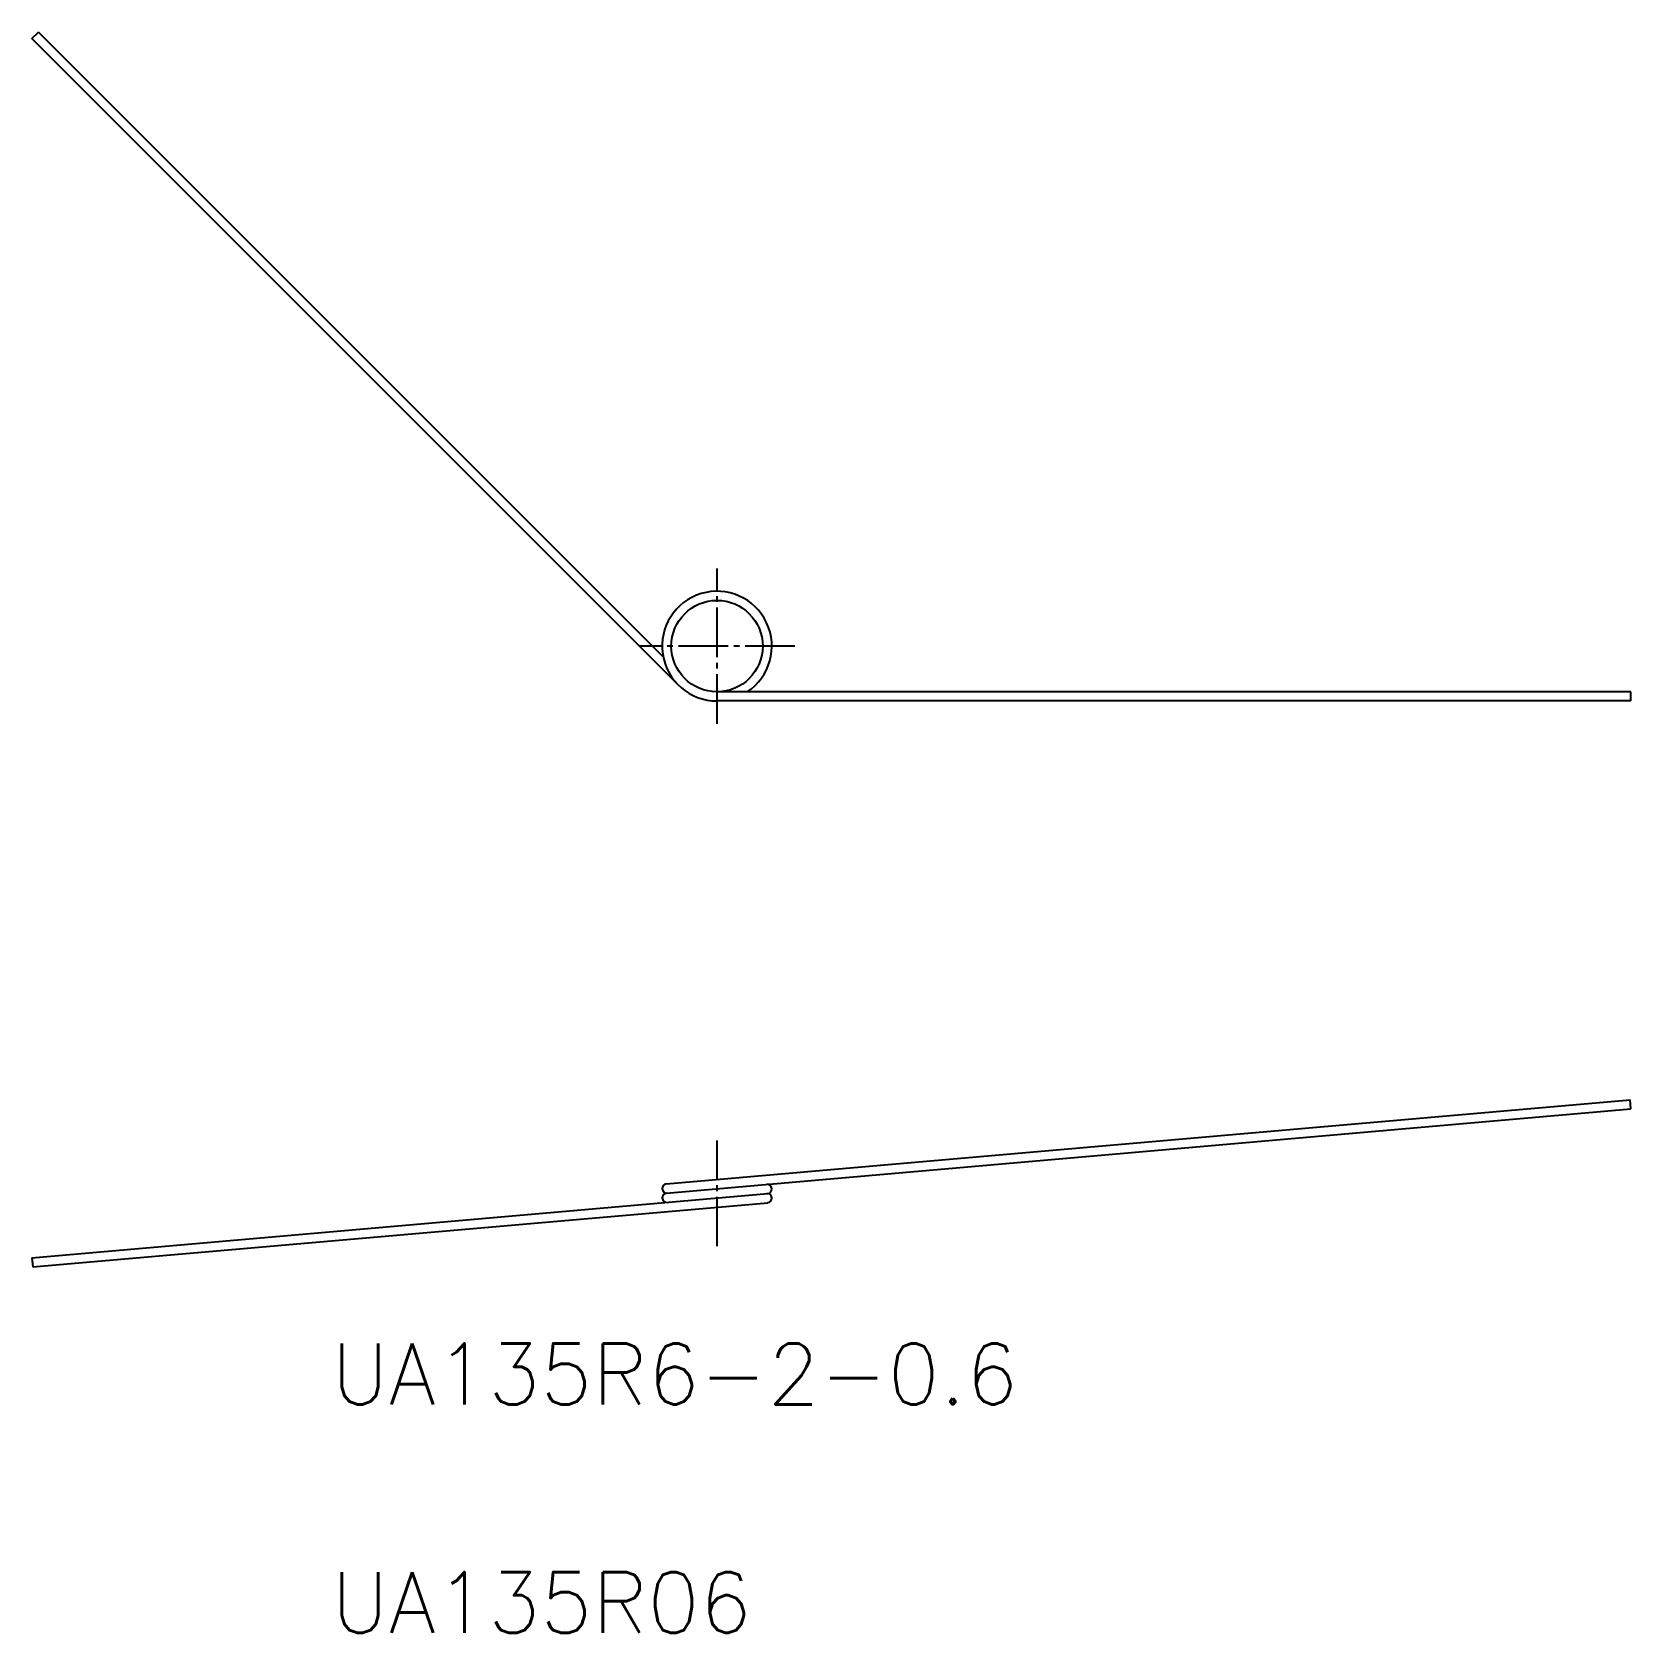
# Model space of a CAD drawing. Extents: x 93 to 198, y 16 to 121.
import ezdxf

# ---------------------------------------------------------------- set-up
doc = ezdxf.new("R2010")
doc.units = 0
doc.header["$LTSCALE"] = 0.25
doc.linetypes.add('CENTER', pattern=[17.5, 13, -1.5, 1.5, -1.5])
doc.layers.get('0').update_dxf_attribs({"linetype": 'CONTINUOUS'})
doc.layers.add('CENTER', color=1, linetype='CENTER')
doc.styles.get("Standard").update_dxf_attribs({"font": 'txt.shx'})

msp = doc.modelspace()

# ---------------------------------------------------------------- linework, layer by layer
at = {"color": 7, "linetype": 'CONTINUOUS'}
for p, q in [((92.55, 120.63), (92.98, 121.05)), ((133.99, 80.04), (92.98, 121.05)), ((134.98, 78.2), (92.55, 120.63)), ((197.52, 77.75), (137.52, 77.75)), ((197.52, 77.15), (137.52, 77.15)), ((197.52, 77.15), (197.52, 77.75)), ((134.2, 45.45), (197.47, 50.98)), ((197.52, 50.38), (197.47, 50.98)), ((134.2, 44.84), (197.52, 50.38)), ((92.55, 40.6), (140.85, 44.82)), ((92.6, 40), (140.85, 44.22)), ((92.55, 40.6), (92.6, 40))]:
    msp.add_line(p, q, dxfattribs=at)
msp.add_circle((137.52, 80.75), 3, dxfattribs=at)
for centre, radius, start, end in [((137.52, 80.75), 3.6, 303.5573, 270), ((134.22, 45.15), 0.3, 95, 275), ((140.82, 45.12), 0.3, 275, 95), ((134.22, 44.54), 0.3, 95, 275), ((140.82, 44.52), 0.3, 275, 95)]:
    msp.add_arc(centre, radius, start, end, dxfattribs=at)
at = {"layer": 'CENTER', "color": 1, "linetype": 'CENTER'}
for p, q in [((137.52, 75.65), (137.52, 85.85)), ((142.62, 80.75), (132.42, 80.75)), ((137.52, 41.36), (137.52, 48.3))]:
    msp.add_line(p, q, dxfattribs=at)

# ---------------------------------------------------------------- texts
for s, p in [('UA135R6-2-0.6', (112.2, 30.98)), ('UA135R06', (112.2, 15.98))]:
    msp.add_text(s, height=4).set_placement(p)

doc.saveas('drawing.dxf')
